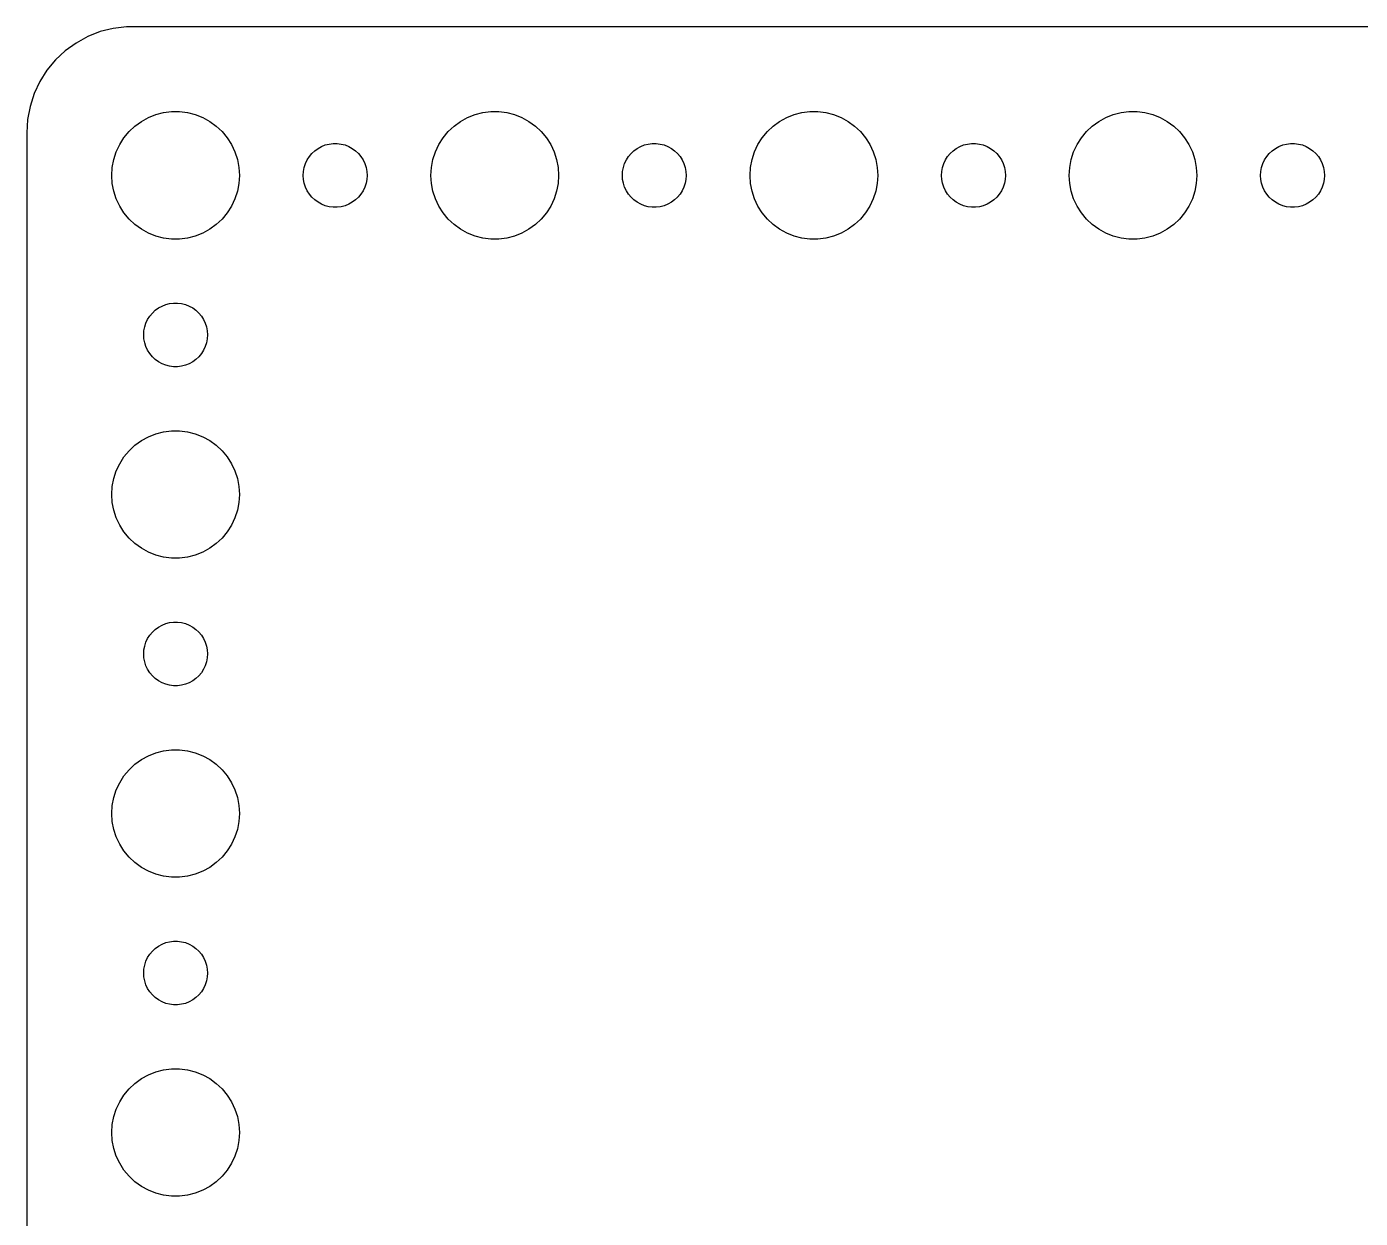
# Model space of a CAD drawing. Header units: metres. Extents: x -134 to 134, y 62 to 166.
# Drawn here: x -134.5 to -71.8, y 110 to 166 of the extents above; entities that cross this region are included whole.
import ezdxf

# ---------------------------------------------------------------- set-up
doc = ezdxf.new("R2010")
doc.units = ezdxf.units.M

msp = doc.modelspace()

# ---------------------------------------------------------------- linework, layer by layer
for p, q in [((-131.629, 165.524), (-132.179, 165.222)), ((-131.045, 165.755), (-131.629, 165.524)), ((-130.437, 165.911), (-131.045, 165.755)), ((-129.814, 165.99), (-130.437, 165.911)), ((129.814, 165.99), (-129.814, 165.99)), ((-132.179, 165.222), (-132.687, 164.853)), ((-133.145, 164.423), (-133.545, 163.939)), ((-132.687, 164.853), (-133.145, 164.423)), ((-133.545, 163.939), (-133.882, 163.409)), ((-133.882, 163.409), (-134.149, 162.841)), ((-134.149, 162.841), (-134.343, 162.243)), ((-134.343, 162.243), (-134.461, 161.627)), ((-128.777, 161.714), (-128.427, 161.853)), ((-128.427, 161.853), (-128.062, 161.947)), ((-128.062, 161.947), (-127.688, 161.994)), ((-127.688, 161.994), (-127.312, 161.994)), ((-127.312, 161.994), (-126.938, 161.947)), ((-126.938, 161.947), (-126.573, 161.853)), ((-126.573, 161.853), (-126.223, 161.714)), ((-113.777, 161.714), (-113.427, 161.853)), ((-113.427, 161.853), (-113.062, 161.947)), ((-113.062, 161.947), (-112.688, 161.994)), ((-112.688, 161.994), (-112.312, 161.994)), ((-112.312, 161.994), (-111.938, 161.947)), ((-111.938, 161.947), (-111.573, 161.853)), ((-111.573, 161.853), (-111.223, 161.714)), ((-98.7773, 161.714), (-98.427, 161.853)), ((-98.427, 161.853), (-98.0621, 161.947)), ((-98.0621, 161.947), (-97.6884, 161.994)), ((-97.6884, 161.994), (-97.3116, 161.994)), ((-97.3116, 161.994), (-96.9379, 161.947)), ((-96.9379, 161.947), (-96.573, 161.853)), ((-96.573, 161.853), (-96.2227, 161.714)), ((-83.7773, 161.714), (-83.427, 161.853)), ((-83.427, 161.853), (-83.0621, 161.947)), ((-83.0621, 161.947), (-82.6884, 161.994)), ((-82.6884, 161.994), (-82.3116, 161.994)), ((-82.3116, 161.994), (-81.9379, 161.947)), ((-81.9379, 161.947), (-81.573, 161.853)), ((-81.573, 161.853), (-81.2227, 161.714)), ((-134.461, 161.627), (-134.5, 161)), ((-129.687, 161.054), (-129.412, 161.312)), ((-129.412, 161.312), (-129.107, 161.533)), ((-129.107, 161.533), (-128.777, 161.714)), ((-126.223, 161.714), (-125.893, 161.533)), ((-125.893, 161.533), (-125.588, 161.312)), ((-125.588, 161.312), (-125.313, 161.054)), ((-114.687, 161.054), (-114.412, 161.312)), ((-114.412, 161.312), (-114.107, 161.533)), ((-114.107, 161.533), (-113.777, 161.714)), ((-111.223, 161.714), (-110.893, 161.533)), ((-110.893, 161.533), (-110.588, 161.312)), ((-110.588, 161.312), (-110.313, 161.054)), ((-99.6869, 161.054), (-99.4123, 161.312)), ((-99.4123, 161.312), (-99.1075, 161.533)), ((-99.1075, 161.533), (-98.7773, 161.714)), ((-96.2227, 161.714), (-95.8925, 161.533)), ((-95.8925, 161.533), (-95.5877, 161.312)), ((-95.5877, 161.312), (-95.3131, 161.054)), ((-84.6869, 161.054), (-84.4123, 161.312)), ((-84.4123, 161.312), (-84.1075, 161.533)), ((-84.1075, 161.533), (-83.7773, 161.714)), ((-81.2227, 161.714), (-80.8925, 161.533)), ((-80.8925, 161.533), (-80.5877, 161.312)), ((-80.5877, 161.312), (-80.3131, 161.054)), ((-134.5, 161), (-134.5, 67)), ((-130.129, 160.445), (-129.927, 160.763)), ((-129.927, 160.763), (-129.687, 161.054)), ((-125.313, 161.054), (-125.073, 160.763)), ((-125.073, 160.763), (-124.871, 160.445)), ((-120.281, 160.473), (-120.094, 160.497)), ((-120.094, 160.497), (-119.906, 160.497)), ((-119.906, 160.497), (-119.719, 160.473)), ((-115.129, 160.445), (-114.927, 160.763)), ((-114.927, 160.763), (-114.687, 161.054)), ((-110.313, 161.054), (-110.073, 160.763)), ((-110.073, 160.763), (-109.871, 160.445)), ((-105.281, 160.473), (-105.094, 160.497)), ((-105.094, 160.497), (-104.906, 160.497)), ((-104.906, 160.497), (-104.719, 160.473)), ((-100.129, 160.445), (-99.927, 160.763)), ((-99.927, 160.763), (-99.6869, 161.054)), ((-95.3131, 161.054), (-95.073, 160.763)), ((-95.073, 160.763), (-94.8711, 160.445)), ((-90.2811, 160.473), (-90.0942, 160.497)), ((-90.0942, 160.497), (-89.9058, 160.497)), ((-89.9058, 160.497), (-89.7189, 160.473)), ((-85.1289, 160.445), (-84.927, 160.763)), ((-84.927, 160.763), (-84.6869, 161.054)), ((-80.3131, 161.054), (-80.073, 160.763)), ((-80.073, 160.763), (-79.8711, 160.445)), ((-75.2811, 160.473), (-75.0942, 160.497)), ((-75.0942, 160.497), (-74.9058, 160.497)), ((-74.9058, 160.497), (-74.7189, 160.473)), ((-130.406, 159.746), (-130.289, 160.104)), ((-130.289, 160.104), (-130.129, 160.445)), ((-124.871, 160.445), (-124.711, 160.104)), ((-124.711, 160.104), (-124.594, 159.746)), ((-121.314, 159.723), (-121.214, 159.882)), ((-121.214, 159.882), (-121.093, 160.027)), ((-121.093, 160.027), (-120.956, 160.156)), ((-120.956, 160.156), (-120.804, 160.266)), ((-120.804, 160.266), (-120.639, 160.357)), ((-120.639, 160.357), (-120.464, 160.427)), ((-120.464, 160.427), (-120.281, 160.473)), ((-119.719, 160.473), (-119.536, 160.427)), ((-119.536, 160.427), (-119.361, 160.357)), ((-119.361, 160.357), (-119.196, 160.266)), ((-119.196, 160.266), (-119.044, 160.156)), ((-119.044, 160.156), (-118.907, 160.027)), ((-118.907, 160.027), (-118.786, 159.882)), ((-118.786, 159.882), (-118.686, 159.723)), ((-115.406, 159.746), (-115.289, 160.104)), ((-115.289, 160.104), (-115.129, 160.445)), ((-109.871, 160.445), (-109.711, 160.104)), ((-109.711, 160.104), (-109.594, 159.746)), ((-106.314, 159.723), (-106.214, 159.882)), ((-106.214, 159.882), (-106.093, 160.027)), ((-106.093, 160.027), (-105.956, 160.156)), ((-105.956, 160.156), (-105.804, 160.266)), ((-105.804, 160.266), (-105.639, 160.357)), ((-105.639, 160.357), (-105.464, 160.427)), ((-105.464, 160.427), (-105.281, 160.473)), ((-104.719, 160.473), (-104.536, 160.427)), ((-104.536, 160.427), (-104.361, 160.357)), ((-104.361, 160.357), (-104.196, 160.266)), ((-104.196, 160.266), (-104.044, 160.156)), ((-104.044, 160.156), (-103.907, 160.027)), ((-103.907, 160.027), (-103.786, 159.882)), ((-103.786, 159.882), (-103.686, 159.723)), ((-100.406, 159.746), (-100.289, 160.104)), ((-100.289, 160.104), (-100.129, 160.445)), ((-94.8711, 160.445), (-94.7107, 160.104)), ((-94.7107, 160.104), (-94.5943, 159.746)), ((-91.3145, 159.723), (-91.2135, 159.882)), ((-91.2135, 159.882), (-91.0934, 160.027)), ((-91.0934, 160.027), (-90.9561, 160.156)), ((-90.9561, 160.156), (-90.8037, 160.266)), ((-90.8037, 160.266), (-90.6387, 160.357)), ((-90.6387, 160.357), (-90.4635, 160.427)), ((-90.4635, 160.427), (-90.2811, 160.473)), ((-89.7189, 160.473), (-89.5365, 160.427)), ((-89.5365, 160.427), (-89.3613, 160.357)), ((-89.3613, 160.357), (-89.1963, 160.266)), ((-89.1963, 160.266), (-89.0439, 160.156)), ((-89.0439, 160.156), (-88.9065, 160.027)), ((-88.9065, 160.027), (-88.7865, 159.882)), ((-88.7865, 159.882), (-88.6855, 159.723)), ((-85.4057, 159.746), (-85.2893, 160.104)), ((-85.2893, 160.104), (-85.1289, 160.445)), ((-79.8711, 160.445), (-79.7107, 160.104)), ((-79.7107, 160.104), (-79.5943, 159.746)), ((-76.3145, 159.723), (-76.2135, 159.882)), ((-76.2135, 159.882), (-76.0934, 160.027)), ((-76.0934, 160.027), (-75.9561, 160.156)), ((-75.9561, 160.156), (-75.8037, 160.266)), ((-75.8037, 160.266), (-75.6387, 160.357)), ((-75.6387, 160.357), (-75.4635, 160.427)), ((-75.4635, 160.427), (-75.2811, 160.473)), ((-74.7189, 160.473), (-74.5365, 160.427)), ((-74.5365, 160.427), (-74.3613, 160.357)), ((-74.3613, 160.357), (-74.1963, 160.266)), ((-74.1963, 160.266), (-74.0439, 160.156)), ((-74.0439, 160.156), (-73.9065, 160.027)), ((-73.9065, 160.027), (-73.7865, 159.882)), ((-73.7865, 159.882), (-73.6855, 159.723)), ((-130.5, 159), (-130.476, 159.376)), ((-130.476, 159.376), (-130.406, 159.746)), ((-124.594, 159.746), (-124.524, 159.376)), ((-124.524, 159.376), (-124.5, 159)), ((-121.488, 159.188), (-121.453, 159.373)), ((-121.453, 159.373), (-121.395, 159.552)), ((-121.395, 159.552), (-121.314, 159.723)), ((-118.686, 159.723), (-118.605, 159.552)), ((-118.605, 159.552), (-118.547, 159.373)), ((-118.547, 159.373), (-118.512, 159.188)), ((-115.5, 159), (-115.476, 159.376)), ((-115.476, 159.376), (-115.406, 159.746)), ((-109.594, 159.746), (-109.524, 159.376)), ((-109.524, 159.376), (-109.5, 159)), ((-106.488, 159.188), (-106.453, 159.373)), ((-106.453, 159.373), (-106.395, 159.552)), ((-106.395, 159.552), (-106.314, 159.723)), ((-103.686, 159.723), (-103.605, 159.552)), ((-103.605, 159.552), (-103.547, 159.373)), ((-103.547, 159.373), (-103.512, 159.188)), ((-100.5, 159), (-100.476, 159.376)), ((-100.476, 159.376), (-100.406, 159.746)), ((-94.5943, 159.746), (-94.5237, 159.376)), ((-94.5237, 159.376), (-94.5, 159)), ((-91.4882, 159.188), (-91.4529, 159.373)), ((-91.4529, 159.373), (-91.3947, 159.552)), ((-91.3947, 159.552), (-91.3145, 159.723)), ((-88.6855, 159.723), (-88.6053, 159.552)), ((-88.6053, 159.552), (-88.5471, 159.373)), ((-88.5471, 159.373), (-88.5118, 159.188)), ((-85.5, 159), (-85.4763, 159.376)), ((-85.4763, 159.376), (-85.4057, 159.746)), ((-79.5943, 159.746), (-79.5237, 159.376)), ((-79.5237, 159.376), (-79.5, 159)), ((-76.4882, 159.188), (-76.4529, 159.373)), ((-76.4529, 159.373), (-76.3947, 159.552)), ((-76.3947, 159.552), (-76.3145, 159.723)), ((-73.6855, 159.723), (-73.6053, 159.552)), ((-73.6053, 159.552), (-73.5471, 159.373)), ((-73.5471, 159.373), (-73.5118, 159.188)), ((-130.476, 158.624), (-130.5, 159)), ((-130.406, 158.254), (-130.476, 158.624)), ((-124.524, 158.624), (-124.594, 158.254)), ((-124.5, 159), (-124.524, 158.624)), ((-121.5, 159), (-121.488, 159.188)), ((-121.488, 158.812), (-121.5, 159)), ((-121.453, 158.627), (-121.488, 158.812)), ((-121.395, 158.448), (-121.453, 158.627)), ((-118.547, 158.627), (-118.605, 158.448)), ((-118.512, 158.812), (-118.547, 158.627)), ((-118.512, 159.188), (-118.5, 159)), ((-118.5, 159), (-118.512, 158.812)), ((-115.476, 158.624), (-115.5, 159)), ((-115.406, 158.254), (-115.476, 158.624)), ((-109.524, 158.624), (-109.594, 158.254)), ((-109.5, 159), (-109.524, 158.624)), ((-106.5, 159), (-106.488, 159.188)), ((-106.488, 158.812), (-106.5, 159)), ((-106.453, 158.627), (-106.488, 158.812)), ((-106.395, 158.448), (-106.453, 158.627)), ((-103.547, 158.627), (-103.605, 158.448)), ((-103.512, 158.812), (-103.547, 158.627)), ((-103.512, 159.188), (-103.5, 159)), ((-103.5, 159), (-103.512, 158.812)), ((-100.476, 158.624), (-100.5, 159)), ((-100.406, 158.254), (-100.476, 158.624)), ((-94.5237, 158.624), (-94.5943, 158.254)), ((-94.5, 159), (-94.5237, 158.624)), ((-91.5, 159), (-91.4882, 159.188)), ((-91.4882, 158.812), (-91.5, 159)), ((-91.4529, 158.627), (-91.4882, 158.812)), ((-91.3947, 158.448), (-91.4529, 158.627)), ((-88.5471, 158.627), (-88.6053, 158.448)), ((-88.5118, 158.812), (-88.5471, 158.627)), ((-88.5118, 159.188), (-88.5, 159)), ((-88.5, 159), (-88.5118, 158.812)), ((-85.4763, 158.624), (-85.5, 159)), ((-85.4057, 158.254), (-85.4763, 158.624)), ((-79.5237, 158.624), (-79.5943, 158.254)), ((-79.5, 159), (-79.5237, 158.624)), ((-76.5, 159), (-76.4882, 159.188)), ((-76.4882, 158.812), (-76.5, 159)), ((-76.4529, 158.627), (-76.4882, 158.812)), ((-76.3947, 158.448), (-76.4529, 158.627)), ((-73.5471, 158.627), (-73.6053, 158.448)), ((-73.5118, 158.812), (-73.5471, 158.627)), ((-73.5118, 159.188), (-73.5, 159)), ((-73.5, 159), (-73.5118, 158.812)), ((-130.289, 157.896), (-130.406, 158.254)), ((-124.594, 158.254), (-124.711, 157.896)), ((-121.314, 158.277), (-121.395, 158.448)), ((-121.214, 158.118), (-121.314, 158.277)), ((-121.093, 157.973), (-121.214, 158.118)), ((-120.956, 157.844), (-121.093, 157.973)), ((-118.907, 157.973), (-119.044, 157.844)), ((-118.786, 158.118), (-118.907, 157.973)), ((-118.686, 158.277), (-118.786, 158.118)), ((-118.605, 158.448), (-118.686, 158.277)), ((-115.289, 157.896), (-115.406, 158.254)), ((-109.594, 158.254), (-109.711, 157.896)), ((-106.314, 158.277), (-106.395, 158.448)), ((-106.214, 158.118), (-106.314, 158.277)), ((-106.093, 157.973), (-106.214, 158.118)), ((-105.956, 157.844), (-106.093, 157.973)), ((-103.907, 157.973), (-104.044, 157.844)), ((-103.786, 158.118), (-103.907, 157.973)), ((-103.686, 158.277), (-103.786, 158.118)), ((-103.605, 158.448), (-103.686, 158.277)), ((-100.289, 157.896), (-100.406, 158.254)), ((-94.5943, 158.254), (-94.7107, 157.896)), ((-91.3145, 158.277), (-91.3947, 158.448)), ((-91.2135, 158.118), (-91.3145, 158.277)), ((-91.0934, 157.973), (-91.2135, 158.118)), ((-90.9561, 157.844), (-91.0934, 157.973)), ((-88.9065, 157.973), (-89.0439, 157.844)), ((-88.7865, 158.118), (-88.9065, 157.973)), ((-88.6855, 158.277), (-88.7865, 158.118)), ((-88.6053, 158.448), (-88.6855, 158.277)), ((-85.2893, 157.896), (-85.4057, 158.254)), ((-79.5943, 158.254), (-79.7107, 157.896)), ((-76.3145, 158.277), (-76.3947, 158.448)), ((-76.2135, 158.118), (-76.3145, 158.277)), ((-76.0934, 157.973), (-76.2135, 158.118)), ((-75.9561, 157.844), (-76.0934, 157.973)), ((-73.9065, 157.973), (-74.0439, 157.844)), ((-73.7865, 158.118), (-73.9065, 157.973)), ((-73.6855, 158.277), (-73.7865, 158.118)), ((-73.6053, 158.448), (-73.6855, 158.277)), ((-130.129, 157.555), (-130.289, 157.896)), ((-129.927, 157.237), (-130.129, 157.555)), ((-124.871, 157.555), (-125.073, 157.237)), ((-124.711, 157.896), (-124.871, 157.555)), ((-120.804, 157.734), (-120.956, 157.844)), ((-120.639, 157.643), (-120.804, 157.734)), ((-120.464, 157.573), (-120.639, 157.643)), ((-120.281, 157.527), (-120.464, 157.573)), ((-120.094, 157.503), (-120.281, 157.527)), ((-119.906, 157.503), (-120.094, 157.503)), ((-119.719, 157.527), (-119.906, 157.503)), ((-119.536, 157.573), (-119.719, 157.527)), ((-119.361, 157.643), (-119.536, 157.573)), ((-119.196, 157.734), (-119.361, 157.643)), ((-119.044, 157.844), (-119.196, 157.734)), ((-115.129, 157.555), (-115.289, 157.896)), ((-114.927, 157.237), (-115.129, 157.555)), ((-109.871, 157.555), (-110.073, 157.237)), ((-109.711, 157.896), (-109.871, 157.555)), ((-105.804, 157.734), (-105.956, 157.844)), ((-105.639, 157.643), (-105.804, 157.734)), ((-105.464, 157.573), (-105.639, 157.643)), ((-105.281, 157.527), (-105.464, 157.573)), ((-105.094, 157.503), (-105.281, 157.527)), ((-104.906, 157.503), (-105.094, 157.503)), ((-104.719, 157.527), (-104.906, 157.503)), ((-104.536, 157.573), (-104.719, 157.527)), ((-104.361, 157.643), (-104.536, 157.573)), ((-104.196, 157.734), (-104.361, 157.643)), ((-104.044, 157.844), (-104.196, 157.734)), ((-100.129, 157.555), (-100.289, 157.896)), ((-99.927, 157.237), (-100.129, 157.555)), ((-94.8711, 157.555), (-95.073, 157.237)), ((-94.7107, 157.896), (-94.8711, 157.555)), ((-90.8037, 157.734), (-90.9561, 157.844)), ((-90.6387, 157.643), (-90.8037, 157.734)), ((-90.4635, 157.573), (-90.6387, 157.643)), ((-90.2811, 157.527), (-90.4635, 157.573)), ((-90.0942, 157.503), (-90.2811, 157.527)), ((-89.9058, 157.503), (-90.0942, 157.503)), ((-89.7189, 157.527), (-89.9058, 157.503)), ((-89.5365, 157.573), (-89.7189, 157.527)), ((-89.3613, 157.643), (-89.5365, 157.573)), ((-89.1963, 157.734), (-89.3613, 157.643)), ((-89.0439, 157.844), (-89.1963, 157.734)), ((-85.1289, 157.555), (-85.2893, 157.896)), ((-84.927, 157.237), (-85.1289, 157.555)), ((-79.8711, 157.555), (-80.073, 157.237)), ((-79.7107, 157.896), (-79.8711, 157.555)), ((-75.8037, 157.734), (-75.9561, 157.844)), ((-75.6387, 157.643), (-75.8037, 157.734)), ((-75.4635, 157.573), (-75.6387, 157.643)), ((-75.2811, 157.527), (-75.4635, 157.573)), ((-75.0942, 157.503), (-75.2811, 157.527)), ((-74.9058, 157.503), (-75.0942, 157.503)), ((-74.7189, 157.527), (-74.9058, 157.503)), ((-74.5365, 157.573), (-74.7189, 157.527)), ((-74.3613, 157.643), (-74.5365, 157.573)), ((-74.1963, 157.734), (-74.3613, 157.643)), ((-74.0439, 157.844), (-74.1963, 157.734)), ((-129.687, 156.946), (-129.927, 157.237)), ((-129.412, 156.688), (-129.687, 156.946)), ((-125.313, 156.946), (-125.588, 156.688)), ((-125.073, 157.237), (-125.313, 156.946)), ((-114.687, 156.946), (-114.927, 157.237)), ((-114.412, 156.688), (-114.687, 156.946)), ((-110.313, 156.946), (-110.588, 156.688)), ((-110.073, 157.237), (-110.313, 156.946)), ((-99.6869, 156.946), (-99.927, 157.237)), ((-99.4123, 156.688), (-99.6869, 156.946)), ((-95.3131, 156.946), (-95.5877, 156.688)), ((-95.073, 157.237), (-95.3131, 156.946)), ((-84.6869, 156.946), (-84.927, 157.237)), ((-84.4123, 156.688), (-84.6869, 156.946)), ((-80.3131, 156.946), (-80.5877, 156.688)), ((-80.073, 157.237), (-80.3131, 156.946)), ((-129.107, 156.467), (-129.412, 156.688)), ((-128.777, 156.286), (-129.107, 156.467)), ((-128.427, 156.147), (-128.777, 156.286)), ((-128.062, 156.053), (-128.427, 156.147)), ((-126.573, 156.147), (-126.938, 156.053)), ((-126.223, 156.286), (-126.573, 156.147)), ((-125.893, 156.467), (-126.223, 156.286)), ((-125.588, 156.688), (-125.893, 156.467)), ((-114.107, 156.467), (-114.412, 156.688)), ((-113.777, 156.286), (-114.107, 156.467)), ((-113.427, 156.147), (-113.777, 156.286)), ((-113.062, 156.053), (-113.427, 156.147)), ((-111.573, 156.147), (-111.938, 156.053)), ((-111.223, 156.286), (-111.573, 156.147)), ((-110.893, 156.467), (-111.223, 156.286)), ((-110.588, 156.688), (-110.893, 156.467)), ((-99.1075, 156.467), (-99.4123, 156.688)), ((-98.7773, 156.286), (-99.1075, 156.467)), ((-98.427, 156.147), (-98.7773, 156.286)), ((-98.0621, 156.053), (-98.427, 156.147)), ((-96.573, 156.147), (-96.9379, 156.053)), ((-96.2227, 156.286), (-96.573, 156.147)), ((-95.8925, 156.467), (-96.2227, 156.286)), ((-95.5877, 156.688), (-95.8925, 156.467)), ((-84.1075, 156.467), (-84.4123, 156.688)), ((-83.7773, 156.286), (-84.1075, 156.467)), ((-83.427, 156.147), (-83.7773, 156.286)), ((-83.0621, 156.053), (-83.427, 156.147)), ((-81.573, 156.147), (-81.9379, 156.053)), ((-81.2227, 156.286), (-81.573, 156.147)), ((-80.8925, 156.467), (-81.2227, 156.286)), ((-80.5877, 156.688), (-80.8925, 156.467)), ((-127.688, 156.006), (-128.062, 156.053)), ((-127.312, 156.006), (-127.688, 156.006)), ((-126.938, 156.053), (-127.312, 156.006)), ((-112.688, 156.006), (-113.062, 156.053)), ((-112.312, 156.006), (-112.688, 156.006)), ((-111.938, 156.053), (-112.312, 156.006)), ((-97.6884, 156.006), (-98.0621, 156.053)), ((-97.3116, 156.006), (-97.6884, 156.006)), ((-96.9379, 156.053), (-97.3116, 156.006)), ((-82.6884, 156.006), (-83.0621, 156.053)), ((-82.3116, 156.006), (-82.6884, 156.006)), ((-81.9379, 156.053), (-82.3116, 156.006)), ((-127.964, 152.927), (-127.781, 152.973)), ((-127.781, 152.973), (-127.594, 152.997)), ((-127.594, 152.997), (-127.406, 152.997)), ((-127.406, 152.997), (-127.219, 152.973)), ((-127.219, 152.973), (-127.036, 152.927)), ((-128.814, 152.223), (-128.714, 152.382)), ((-128.714, 152.382), (-128.593, 152.527)), ((-128.593, 152.527), (-128.456, 152.656)), ((-128.456, 152.656), (-128.304, 152.766)), ((-128.304, 152.766), (-128.139, 152.857)), ((-128.139, 152.857), (-127.964, 152.927)), ((-127.036, 152.927), (-126.861, 152.857)), ((-126.861, 152.857), (-126.696, 152.766)), ((-126.696, 152.766), (-126.544, 152.656)), ((-126.544, 152.656), (-126.407, 152.527)), ((-126.407, 152.527), (-126.286, 152.382)), ((-126.286, 152.382), (-126.186, 152.223)), ((-128.988, 151.688), (-128.953, 151.873)), ((-128.953, 151.873), (-128.895, 152.052)), ((-128.895, 152.052), (-128.814, 152.223)), ((-126.186, 152.223), (-126.105, 152.052)), ((-126.105, 152.052), (-126.047, 151.873)), ((-126.047, 151.873), (-126.012, 151.688)), ((-129, 151.5), (-128.988, 151.688)), ((-128.988, 151.312), (-129, 151.5)), ((-128.953, 151.127), (-128.988, 151.312)), ((-128.895, 150.948), (-128.953, 151.127)), ((-126.047, 151.127), (-126.105, 150.948)), ((-126.012, 151.312), (-126.047, 151.127)), ((-126.012, 151.688), (-126, 151.5)), ((-126, 151.5), (-126.012, 151.312)), ((-128.814, 150.777), (-128.895, 150.948)), ((-128.714, 150.618), (-128.814, 150.777)), ((-128.593, 150.473), (-128.714, 150.618)), ((-128.456, 150.344), (-128.593, 150.473)), ((-126.407, 150.473), (-126.544, 150.344)), ((-126.286, 150.618), (-126.407, 150.473)), ((-126.186, 150.777), (-126.286, 150.618)), ((-126.105, 150.948), (-126.186, 150.777)), ((-128.304, 150.234), (-128.456, 150.344)), ((-128.139, 150.143), (-128.304, 150.234)), ((-127.964, 150.073), (-128.139, 150.143)), ((-127.781, 150.027), (-127.964, 150.073)), ((-127.594, 150.003), (-127.781, 150.027)), ((-127.406, 150.003), (-127.594, 150.003)), ((-127.219, 150.027), (-127.406, 150.003)), ((-127.036, 150.073), (-127.219, 150.027)), ((-126.861, 150.143), (-127.036, 150.073)), ((-126.696, 150.234), (-126.861, 150.143)), ((-126.544, 150.344), (-126.696, 150.234)), ((-129.107, 146.533), (-128.777, 146.714)), ((-128.777, 146.714), (-128.427, 146.853)), ((-128.427, 146.853), (-128.062, 146.947)), ((-128.062, 146.947), (-127.688, 146.994)), ((-127.688, 146.994), (-127.312, 146.994)), ((-127.312, 146.994), (-126.938, 146.947)), ((-126.938, 146.947), (-126.573, 146.853)), ((-126.573, 146.853), (-126.223, 146.714)), ((-126.223, 146.714), (-125.893, 146.533)), ((-129.687, 146.054), (-129.412, 146.312)), ((-129.412, 146.312), (-129.107, 146.533)), ((-125.893, 146.533), (-125.588, 146.312)), ((-125.588, 146.312), (-125.313, 146.054)), ((-130.289, 145.104), (-130.129, 145.445)), ((-130.129, 145.445), (-129.927, 145.763)), ((-129.927, 145.763), (-129.687, 146.054)), ((-125.313, 146.054), (-125.073, 145.763)), ((-125.073, 145.763), (-124.871, 145.445)), ((-124.871, 145.445), (-124.711, 145.104)), ((-130.406, 144.746), (-130.289, 145.104)), ((-124.711, 145.104), (-124.594, 144.746)), ((-130.5, 144), (-130.476, 144.376)), ((-130.476, 144.376), (-130.406, 144.746)), ((-124.594, 144.746), (-124.524, 144.376)), ((-124.524, 144.376), (-124.5, 144)), ((-130.476, 143.624), (-130.5, 144)), ((-130.406, 143.254), (-130.476, 143.624)), ((-124.524, 143.624), (-124.594, 143.254)), ((-124.5, 144), (-124.524, 143.624)), ((-130.289, 142.896), (-130.406, 143.254)), ((-124.594, 143.254), (-124.711, 142.896)), ((-130.129, 142.555), (-130.289, 142.896)), ((-129.927, 142.237), (-130.129, 142.555)), ((-124.871, 142.555), (-125.073, 142.237)), ((-124.711, 142.896), (-124.871, 142.555)), ((-129.687, 141.946), (-129.927, 142.237)), ((-129.412, 141.688), (-129.687, 141.946)), ((-129.107, 141.467), (-129.412, 141.688)), ((-125.588, 141.688), (-125.893, 141.467)), ((-125.313, 141.946), (-125.588, 141.688)), ((-125.073, 142.237), (-125.313, 141.946)), ((-128.777, 141.286), (-129.107, 141.467)), ((-128.427, 141.147), (-128.777, 141.286)), ((-128.062, 141.053), (-128.427, 141.147)), ((-127.688, 141.006), (-128.062, 141.053)), ((-126.938, 141.053), (-127.312, 141.006)), ((-126.573, 141.147), (-126.938, 141.053)), ((-126.223, 141.286), (-126.573, 141.147)), ((-125.893, 141.467), (-126.223, 141.286)), ((-127.312, 141.006), (-127.688, 141.006)), ((-128.139, 137.857), (-127.964, 137.927)), ((-127.964, 137.927), (-127.781, 137.973)), ((-127.781, 137.973), (-127.594, 137.997)), ((-127.594, 137.997), (-127.406, 137.997)), ((-127.406, 137.997), (-127.219, 137.973)), ((-127.219, 137.973), (-127.036, 137.927)), ((-127.036, 137.927), (-126.861, 137.857)), ((-128.814, 137.223), (-128.714, 137.382)), ((-128.714, 137.382), (-128.593, 137.527)), ((-128.593, 137.527), (-128.456, 137.656)), ((-128.456, 137.656), (-128.304, 137.766)), ((-128.304, 137.766), (-128.139, 137.857)), ((-126.861, 137.857), (-126.696, 137.766)), ((-126.696, 137.766), (-126.544, 137.656)), ((-126.544, 137.656), (-126.407, 137.527)), ((-126.407, 137.527), (-126.286, 137.382)), ((-126.286, 137.382), (-126.186, 137.223)), ((-129, 136.5), (-128.988, 136.688)), ((-128.988, 136.688), (-128.953, 136.873)), ((-128.953, 136.873), (-128.895, 137.052)), ((-128.895, 137.052), (-128.814, 137.223)), ((-126.186, 137.223), (-126.105, 137.052)), ((-126.105, 137.052), (-126.047, 136.873)), ((-126.047, 136.873), (-126.012, 136.688)), ((-126.012, 136.688), (-126, 136.5)), ((-128.988, 136.312), (-129, 136.5)), ((-128.953, 136.127), (-128.988, 136.312)), ((-128.895, 135.948), (-128.953, 136.127)), ((-126.047, 136.127), (-126.105, 135.948)), ((-126.012, 136.312), (-126.047, 136.127)), ((-126, 136.5), (-126.012, 136.312)), ((-128.814, 135.777), (-128.895, 135.948)), ((-128.714, 135.618), (-128.814, 135.777)), ((-128.593, 135.473), (-128.714, 135.618)), ((-128.456, 135.344), (-128.593, 135.473)), ((-126.407, 135.473), (-126.544, 135.344)), ((-126.286, 135.618), (-126.407, 135.473)), ((-126.186, 135.777), (-126.286, 135.618)), ((-126.105, 135.948), (-126.186, 135.777)), ((-128.304, 135.234), (-128.456, 135.344)), ((-128.139, 135.143), (-128.304, 135.234)), ((-127.964, 135.073), (-128.139, 135.143)), ((-127.781, 135.027), (-127.964, 135.073)), ((-127.594, 135.003), (-127.781, 135.027)), ((-127.406, 135.003), (-127.594, 135.003)), ((-127.219, 135.027), (-127.406, 135.003)), ((-127.036, 135.073), (-127.219, 135.027)), ((-126.861, 135.143), (-127.036, 135.073)), ((-126.696, 135.234), (-126.861, 135.143)), ((-126.544, 135.344), (-126.696, 135.234)), ((-129.107, 131.533), (-128.777, 131.714)), ((-128.777, 131.714), (-128.427, 131.853)), ((-128.427, 131.853), (-128.062, 131.947)), ((-128.062, 131.947), (-127.688, 131.994)), ((-127.688, 131.994), (-127.312, 131.994)), ((-127.312, 131.994), (-126.938, 131.947)), ((-126.938, 131.947), (-126.573, 131.853)), ((-126.573, 131.853), (-126.223, 131.714)), ((-126.223, 131.714), (-125.893, 131.533)), ((-129.927, 130.763), (-129.687, 131.054)), ((-129.687, 131.054), (-129.412, 131.312)), ((-129.412, 131.312), (-129.107, 131.533)), ((-125.893, 131.533), (-125.588, 131.312)), ((-125.588, 131.312), (-125.313, 131.054)), ((-125.313, 131.054), (-125.073, 130.763)), ((-130.289, 130.104), (-130.129, 130.445)), ((-130.129, 130.445), (-129.927, 130.763)), ((-125.073, 130.763), (-124.871, 130.445)), ((-124.871, 130.445), (-124.711, 130.104)), ((-130.406, 129.746), (-130.289, 130.104)), ((-124.711, 130.104), (-124.594, 129.746)), ((-130.5, 129), (-130.476, 129.376)), ((-130.476, 129.376), (-130.406, 129.746)), ((-124.594, 129.746), (-124.524, 129.376)), ((-124.524, 129.376), (-124.5, 129)), ((-130.476, 128.624), (-130.5, 129)), ((-130.406, 128.254), (-130.476, 128.624)), ((-124.524, 128.624), (-124.594, 128.254)), ((-124.5, 129), (-124.524, 128.624)), ((-130.289, 127.896), (-130.406, 128.254)), ((-130.129, 127.555), (-130.289, 127.896)), ((-124.711, 127.896), (-124.871, 127.555)), ((-124.594, 128.254), (-124.711, 127.896)), ((-129.927, 127.237), (-130.129, 127.555)), ((-124.871, 127.555), (-125.073, 127.237)), ((-129.687, 126.946), (-129.927, 127.237)), ((-129.412, 126.688), (-129.687, 126.946)), ((-129.107, 126.467), (-129.412, 126.688)), ((-125.588, 126.688), (-125.893, 126.467)), ((-125.313, 126.946), (-125.588, 126.688)), ((-125.073, 127.237), (-125.313, 126.946)), ((-128.777, 126.286), (-129.107, 126.467)), ((-128.427, 126.147), (-128.777, 126.286)), ((-128.062, 126.053), (-128.427, 126.147)), ((-127.688, 126.006), (-128.062, 126.053)), ((-127.312, 126.006), (-127.688, 126.006)), ((-126.938, 126.053), (-127.312, 126.006)), ((-126.573, 126.147), (-126.938, 126.053)), ((-126.223, 126.286), (-126.573, 126.147)), ((-125.893, 126.467), (-126.223, 126.286)), ((-128.139, 122.857), (-127.964, 122.927)), ((-127.964, 122.927), (-127.781, 122.973)), ((-127.781, 122.973), (-127.594, 122.997)), ((-127.594, 122.997), (-127.406, 122.997)), ((-127.406, 122.997), (-127.219, 122.973)), ((-127.219, 122.973), (-127.036, 122.927)), ((-127.036, 122.927), (-126.861, 122.857)), ((-128.814, 122.223), (-128.714, 122.382)), ((-128.714, 122.382), (-128.593, 122.527)), ((-128.593, 122.527), (-128.456, 122.656)), ((-128.456, 122.656), (-128.304, 122.766)), ((-128.304, 122.766), (-128.139, 122.857)), ((-126.861, 122.857), (-126.696, 122.766)), ((-126.696, 122.766), (-126.544, 122.656)), ((-126.544, 122.656), (-126.407, 122.527)), ((-126.407, 122.527), (-126.286, 122.382)), ((-126.286, 122.382), (-126.186, 122.223)), ((-129, 121.5), (-128.988, 121.688)), ((-128.988, 121.688), (-128.953, 121.873)), ((-128.953, 121.873), (-128.895, 122.052)), ((-128.895, 122.052), (-128.814, 122.223)), ((-126.186, 122.223), (-126.105, 122.052)), ((-126.105, 122.052), (-126.047, 121.873)), ((-126.047, 121.873), (-126.012, 121.688)), ((-126.012, 121.688), (-126, 121.5)), ((-128.988, 121.312), (-129, 121.5)), ((-128.953, 121.127), (-128.988, 121.312)), ((-128.895, 120.948), (-128.953, 121.127)), ((-126.047, 121.127), (-126.105, 120.948)), ((-126.012, 121.312), (-126.047, 121.127)), ((-126, 121.5), (-126.012, 121.312)), ((-128.814, 120.777), (-128.895, 120.948)), ((-128.714, 120.618), (-128.814, 120.777)), ((-128.593, 120.473), (-128.714, 120.618)), ((-128.456, 120.344), (-128.593, 120.473)), ((-126.407, 120.473), (-126.544, 120.344)), ((-126.286, 120.618), (-126.407, 120.473)), ((-126.186, 120.777), (-126.286, 120.618)), ((-126.105, 120.948), (-126.186, 120.777)), ((-128.304, 120.234), (-128.456, 120.344)), ((-128.139, 120.143), (-128.304, 120.234)), ((-127.964, 120.073), (-128.139, 120.143)), ((-127.781, 120.027), (-127.964, 120.073)), ((-127.594, 120.003), (-127.781, 120.027)), ((-127.406, 120.003), (-127.594, 120.003)), ((-127.219, 120.027), (-127.406, 120.003)), ((-127.036, 120.073), (-127.219, 120.027)), ((-126.861, 120.143), (-127.036, 120.073)), ((-126.696, 120.234), (-126.861, 120.143)), ((-126.544, 120.344), (-126.696, 120.234)), ((-129.107, 116.533), (-128.777, 116.714)), ((-128.777, 116.714), (-128.427, 116.853)), ((-128.427, 116.853), (-128.062, 116.947)), ((-128.062, 116.947), (-127.688, 116.994)), ((-127.688, 116.994), (-127.312, 116.994)), ((-127.312, 116.994), (-126.938, 116.947)), ((-126.938, 116.947), (-126.573, 116.853)), ((-126.573, 116.853), (-126.223, 116.714)), ((-126.223, 116.714), (-125.893, 116.533)), ((-129.927, 115.763), (-129.687, 116.054)), ((-129.687, 116.054), (-129.412, 116.312)), ((-129.412, 116.312), (-129.107, 116.533)), ((-125.893, 116.533), (-125.588, 116.312)), ((-125.588, 116.312), (-125.313, 116.054)), ((-125.313, 116.054), (-125.073, 115.763)), ((-130.289, 115.104), (-130.129, 115.445)), ((-130.129, 115.445), (-129.927, 115.763)), ((-125.073, 115.763), (-124.871, 115.445)), ((-124.871, 115.445), (-124.711, 115.104)), ((-130.476, 114.376), (-130.406, 114.746)), ((-130.406, 114.746), (-130.289, 115.104)), ((-124.711, 115.104), (-124.594, 114.746)), ((-124.594, 114.746), (-124.524, 114.376)), ((-130.5, 114), (-130.476, 114.376)), ((-124.524, 114.376), (-124.5, 114)), ((-130.476, 113.624), (-130.5, 114)), ((-130.406, 113.254), (-130.476, 113.624)), ((-124.524, 113.624), (-124.594, 113.254)), ((-124.5, 114), (-124.524, 113.624)), ((-130.289, 112.896), (-130.406, 113.254)), ((-130.129, 112.555), (-130.289, 112.896)), ((-124.711, 112.896), (-124.871, 112.555)), ((-124.594, 113.254), (-124.711, 112.896)), ((-129.927, 112.237), (-130.129, 112.555)), ((-129.687, 111.946), (-129.927, 112.237)), ((-125.073, 112.237), (-125.313, 111.946)), ((-124.871, 112.555), (-125.073, 112.237)), ((-129.412, 111.688), (-129.687, 111.946)), ((-129.107, 111.467), (-129.412, 111.688)), ((-125.588, 111.688), (-125.893, 111.467)), ((-125.313, 111.946), (-125.588, 111.688)), ((-128.777, 111.286), (-129.107, 111.467)), ((-128.427, 111.147), (-128.777, 111.286)), ((-128.062, 111.053), (-128.427, 111.147)), ((-127.688, 111.006), (-128.062, 111.053)), ((-127.312, 111.006), (-127.688, 111.006)), ((-126.938, 111.053), (-127.312, 111.006)), ((-126.573, 111.147), (-126.938, 111.053)), ((-126.223, 111.286), (-126.573, 111.147)), ((-125.893, 111.467), (-126.223, 111.286))]:
    msp.add_line(p, q)

doc.saveas('drawing.dxf')
